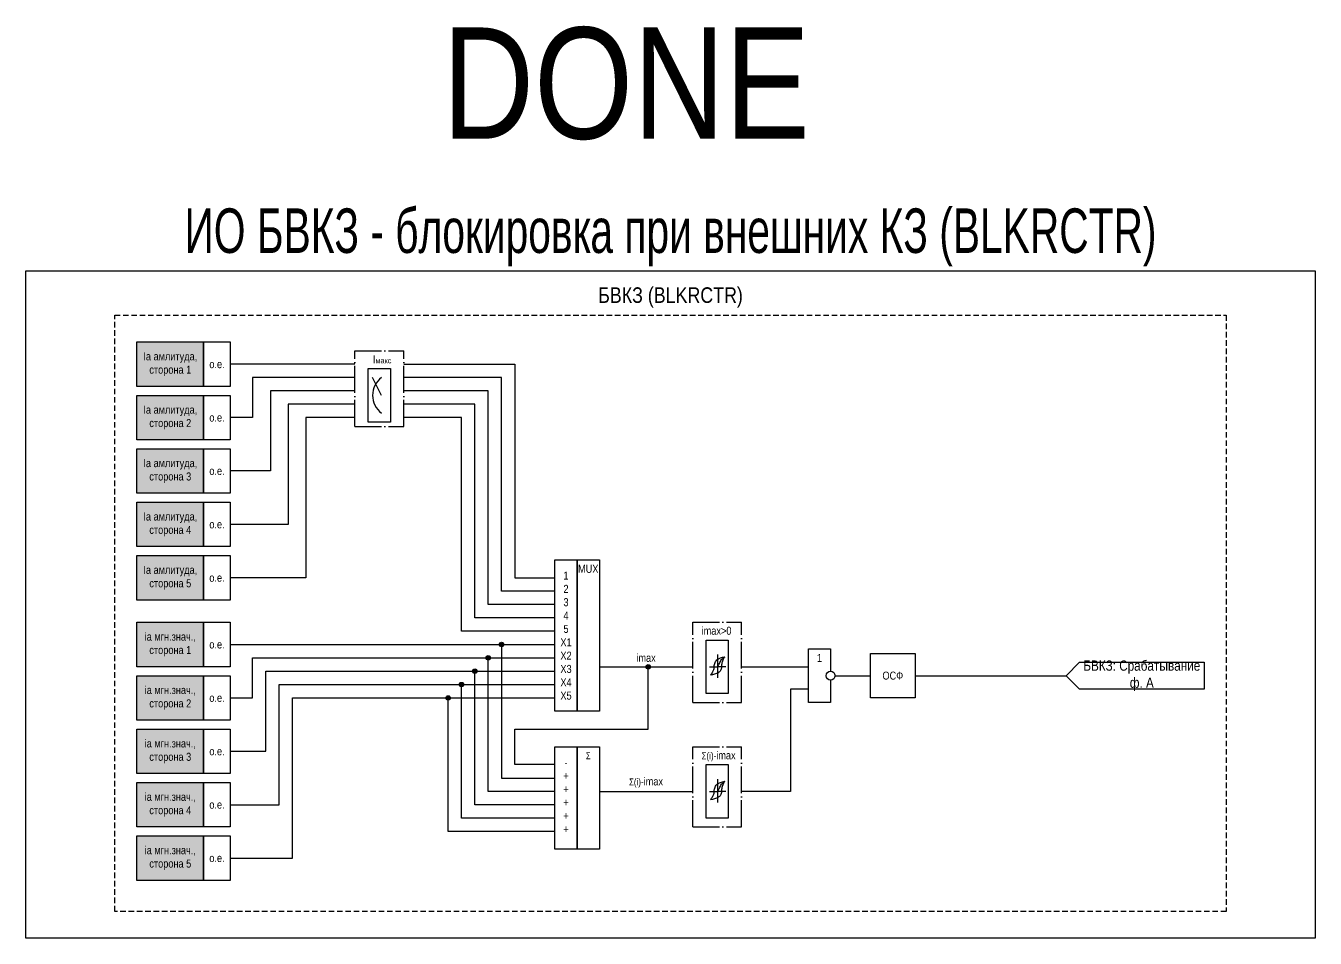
# Model space of a CAD drawing. Header units: millimetres. Extents: x 0 to 2482, y -317 to 171.
# Drawn here: x 2192 to 2482, y -50 to 155.1 of the extents above; entities that cross this region are included whole.
import ezdxf
from ezdxf.enums import TextEntityAlignment as Align

# ---------------------------------------------------------------- set-up
doc = ezdxf.new("R2010")
doc.units = ezdxf.units.MM
doc.linetypes.add('ACAD_ISO04W100', pattern=[30, 24, -3, 0, -3])
doc.linetypes.add('штриховая2', pattern=[0.375, 0.25, -0.125])
doc.layers.add('Основная', color=7, linetype='Continuous')
doc.styles.add('1.8_Gost_RD', font='ARIALN.TTF', dxfattribs={"height": 1.8})
doc.styles.add('2.5_Gost_RD', font='ARIALN.TTF', dxfattribs={"height": 2.5})
doc.styles.add('3.5_Gost_RD', font='ARIALN.TTF', dxfattribs={"height": 3.5})
doc.styles.add('Компонент', font='ARIALN.TTF', dxfattribs={"height": 3.5})

# ---------------------------------------------------------------- blocks, each defined once
blk = doc.blocks.new('*U892')
at = {"layer": 'Основная', "linetype": 'ACAD_ISO04W100', "ltscale": 0.25}
for p, q in [((0, 0), (11, 0)), ((0, -17), (0, 0)), ((11, -17), (11, 0)), ((0, -17), (11, -17))]:
    blk.add_line(p, q, dxfattribs=at)
at = {"layer": 'Основная', "style": 'Компонент'}
blk.add_attdef('ОУ', text='', height=3.5, dxfattribs=at).set_placement((11, 0), align=Align.MIDDLE_CENTER)
blk = doc.blocks.new('Точка')
at = {"ltscale": 100}
h = blk.add_hatch(color=256, dxfattribs=at)
h.dxf.hatch_style = 1
edge = h.paths.add_edge_path()
edge.add_arc((0, 0), 0.5, 0, 360)
blk.add_circle((0, 0), 0.5, dxfattribs=at)
blk = doc.blocks.new('*U898')
at = {"layer": 'Основная', "linetype": 'ACAD_ISO04W100', "ltscale": 0.25}
for p, q in [((0, 0), (11, 0)), ((0, -18), (0, 0)), ((11, -18), (11, 0)), ((0, -18), (11, -18))]:
    blk.add_line(p, q, dxfattribs=at)
at = {"layer": 'Основная', "style": 'Компонент'}
blk.add_attdef('ОУ', text='', height=3.5, dxfattribs=at).set_placement((11, 0), align=Align.MIDDLE_CENTER)

msp = doc.modelspace()

# ---------------------------------------------------------------- hatches: boundary and pattern name
at = {"ltscale": 100, "true_color": 0xf7941d}
h = msp.add_hatch(color=30, dxfattribs=at)
h.dxf.hatch_style = 1
h.paths.add_polyline_path([(2217, 84), (2232, 84), (2232, 74), (2217, 74)])
h = msp.add_hatch(color=30, dxfattribs=at)
h.dxf.hatch_style = 1
h.paths.add_polyline_path([(2217, 72), (2232, 72), (2232, 62), (2217, 62)])
h = msp.add_hatch(color=30, dxfattribs=at)
h.dxf.hatch_style = 1
h.paths.add_polyline_path([(2217, 60), (2232, 60), (2232, 50), (2217, 50)])
h = msp.add_hatch(color=30, dxfattribs=at)
h.dxf.hatch_style = 1
h.paths.add_polyline_path([(2217, 48), (2232, 48), (2232, 38), (2217, 38)])
h = msp.add_hatch(color=30, dxfattribs=at)
h.dxf.hatch_style = 1
h.paths.add_polyline_path([(2217, 36), (2232, 36), (2232, 26), (2217, 26)])
h = msp.add_hatch(color=30, dxfattribs=at)
h.dxf.hatch_style = 1
h.paths.add_polyline_path([(2217, 21), (2232, 21), (2232, 11), (2217, 11)])
h = msp.add_hatch(color=30, dxfattribs=at)
h.dxf.hatch_style = 1
h.paths.add_polyline_path([(2217, 9), (2232, 9), (2232, -1), (2217, -1)])
h = msp.add_hatch(color=30, dxfattribs=at)
h.dxf.hatch_style = 1
h.paths.add_polyline_path([(2217, -3), (2232, -3), (2232, -13), (2217, -13)])
h = msp.add_hatch(color=30, dxfattribs=at)
h.dxf.hatch_style = 1
h.paths.add_polyline_path([(2217, -15), (2232, -15), (2232, -25), (2217, -25)])
h = msp.add_hatch(color=30, dxfattribs=at)
h.dxf.hatch_style = 1
h.paths.add_polyline_path([(2217, -27), (2232, -27), (2232, -37), (2217, -37)])

# ---------------------------------------------------------------- linework, layer by layer
at = {"color": 7, "ltscale": 100}
msp.add_line((2272, 72), (2270, 76), dxfattribs=at)
at = {"color": 3, "ltscale": 100}
msp.add_lwpolyline([(2192, 100), (2482, 100), (2482, -50), (2192, -50)], close=True, dxfattribs=at)
at = {"ltscale": 100}
for points in [[(2217, 84), (2232, 84), (2232, 74), (2217, 74)], [(2232, 84), (2238, 84), (2238, 74), (2232, 74)], [(2269, 78), (2274, 78), (2274, 66), (2269, 66)], [(2217, 72), (2232, 72), (2232, 62), (2217, 62)], [(2232, 72), (2238, 72), (2238, 62), (2232, 62)], [(2217, 60), (2232, 60), (2232, 50), (2217, 50)], [(2232, 60), (2238, 60), (2238, 50), (2232, 50)], [(2217, 48), (2232, 48), (2232, 38), (2217, 38)], [(2232, 48), (2238, 48), (2238, 38), (2232, 38)], [(2217, 36), (2232, 36), (2232, 26), (2217, 26)], [(2232, 36), (2238, 36), (2238, 26), (2232, 26)], [(2311, 35), (2316, 35), (2316, 1), (2311, 1)], [(2316, 35), (2321, 35), (2321, 1), (2316, 1)], [(2217, 21), (2232, 21), (2232, 11), (2217, 11)], [(2232, 21), (2238, 21), (2238, 11), (2232, 11)], [(2382, 14), (2392, 14), (2392, 4), (2382, 4)], [(2217, 9), (2232, 9), (2232, -1), (2217, -1)], [(2232, 9), (2238, 9), (2238, -1), (2232, -1)], [(2217, -3), (2232, -3), (2232, -13), (2217, -13)], [(2232, -3), (2238, -3), (2238, -13), (2232, -13)], [(2311, -7), (2316, -7), (2316, -30), (2311, -30)], [(2316, -7), (2321, -7), (2321, -30), (2316, -30)], [(2217, -15), (2232, -15), (2232, -25), (2217, -25)], [(2232, -15), (2238, -15), (2238, -25), (2232, -25)], [(2217, -27), (2232, -27), (2232, -37), (2217, -37)], [(2232, -27), (2238, -27), (2238, -37), (2232, -37)]]:
    msp.add_lwpolyline(points, close=True, dxfattribs=at)
for points in [[(2266, 79), (2238, 79)], [(2277, 79), (2302, 79), (2302, 31), (2311, 31)], [(2266, 76), (2243, 76), (2243, 67), (2238, 67)], [(2311, 28), (2299, 28), (2299, 76), (2277, 76)], [(2266, 73), (2247, 73), (2247, 55), (2238, 55)], [(2311, 25), (2296, 25), (2296, 73), (2277, 73)], [(2266, 70), (2251, 70), (2251, 43), (2238, 43)], [(2311, 22), (2293, 22), (2293, 70), (2277, 70)], [(2266, 67), (2255, 67), (2255, 31), (2238, 31)], [(2311, 19), (2290, 19), (2290, 67), (2277, 67)], [(2238, 16), (2311, 16)], [(2299, 16), (2299, -14), (2311, -14)], [(2238, 4), (2243, 4), (2243, 13), (2311, 13)], [(2311, -17), (2296, -17), (2296, 13)], [(2238, -8), (2246, -8), (2246, 10), (2311, 10)], [(2311, -20), (2293, -20), (2293, 10)], [(2311, -11), (2302, -11), (2302, -3), (2332, -3), (2332, 11)], [(2321, 11), (2342, 11)], [(2353, 11), (2368, 11)], [(2374, 9), (2382, 9)], [(2392, 9), (2426, 9)], [(2238, -20), (2249, -20), (2249, 7), (2311, 7)], [(2311, -23), (2290, -23), (2290, 7)], [(2368, 6), (2364, 6), (2364, -17), (2353, -17)], [(2238, -32), (2252, -32), (2252, 4), (2311, 4)], [(2311, -26), (2287, -26), (2287, 4)], [(2321, -17), (2342, -17)]]:
    msp.add_lwpolyline(points, dxfattribs=at)
at = {"color": 7, "ltscale": 100}
msp.add_arc((2275, 72), 5, 126.8699, 233.1301, dxfattribs=at)
at = {"layer": 'Основная', "ltscale": 100}
for p, q in [((2345, 15.5), (2345, 17)), ((2345, 17), (2350, 17)), ((2345, 8), (2345, 16)), ((2350, 17), (2350, 11)), ((2350, 11), (2350, 5)), ((2345, 5), (2345, 8)), ((2350, 5), (2345, 5)), ((2345, -12.5), (2345, -11)), ((2345, -11), (2350, -11)), ((2350, -11), (2350, -17)), ((2345, -20), (2345, -12)), ((2350, -17), (2350, -23)), ((2345, -23), (2345, -20)), ((2350, -23), (2345, -23))]:
    msp.add_line(p, q, dxfattribs=at)
at = {"layer": 'Основная'}
for p, q in [((2347.6, 13.72), (2347.6, 8.52)), ((2347.6, -14.28), (2347.6, -19.48))]:
    msp.add_line(p, q, dxfattribs=at)
at = {"layer": 'Основная', "color": 7, "ltscale": 100}
for p, q in [((2345.79, 11), (2347.6, 11)), ((2349.42, 11), (2347.6, 11)), ((2345.79, -17), (2347.6, -17)), ((2349.42, -17), (2347.6, -17))]:
    msp.add_line(p, q, dxfattribs=at)
at = {"layer": 'Основная', "linetype": 'штриховая2', "ltscale": 5}
msp.add_lwpolyline([(2212, 90), (2462, 90), (2462, -44), (2212, -44)], close=True, dxfattribs=at)
at = {"layer": 'Основная', "ltscale": 100}
msp.add_lwpolyline([(2373, 8), (2373, 3), (2368, 3), (2368, 15), (2373, 15), (2373, 10)], dxfattribs=at)
msp.add_lwpolyline([(2457, 12), (2457, 6), (2429, 6), (2426, 9), (2429, 12)], close=True, dxfattribs=at)
msp.add_circle((2373, 9), 1, dxfattribs=at)
at = {"layer": 'Основная'}
for points in [[(2346.8, 10.92), (2346.95, 11.71), (2347.44, 12.54), (2349.2, 13.26)], [(2347.6, 11), (2348, 11.72), (2348.47, 12.6), (2349.2, 13.26)], [(2348.48, 10.92), (2348.6, 11.71), (2348.81, 12.54), (2349.2, 13.26)], [(2346.8, 10.92), (2346.6, 10.13), (2346, 9.12)], [(2348.48, 10.92), (2348.25, 10.13), (2347.76, 9.67), (2346, 9.12)], [(2346.8, -17.08), (2346.6, -17.87), (2346, -18.88)], [(2348.48, -17.08), (2348.25, -17.87), (2347.76, -18.33), (2346, -18.88)], [(2346.8, -17.08), (2346.95, -16.29), (2347.44, -15.46), (2349.2, -14.74)], [(2347.6, -17), (2348, -16.28), (2348.47, -15.4), (2349.2, -14.74)], [(2348.48, -17.08), (2348.6, -16.29), (2348.81, -15.46), (2349.2, -14.74)]]:
    msp.add_spline(points, degree=3, dxfattribs=at)

# ---------------------------------------------------------------- block references
at = {"layer": 'Основная', "ltscale": 0.25}
for name, p in [('*U892', (2266, 82)), ('*U898', (2342, 21)), ('*U898', (2342, -7))]:
    msp.add_blockref(name, p, dxfattribs=at)
at = {"layer": 'Основная', "ltscale": 100}
for p in [(2299, 16), (2296, 13), (2293, 10), (2332, 11), (2290, 7), (2287, 4)]:
    msp.add_blockref('Точка', p, dxfattribs=at)

# ---------------------------------------------------------------- texts
at = {"color": 30, "ltscale": 100, "attachment_point": 5, "style": '3.5_Gost_RD'}
for s, insert, char_height, width in [('\\pt775;DONE', (2327, 142), 25, 250), ('{\\W0.8;\\C3;ИО БВКЗ - блокировка при внешних КЗ (BLKRCTR)}', (2337, 107.5), 10, 290), ('\\pt108.5;БВКЗ (BLKRCTR)', (2337, 94), 3.5, 250)]:
    msp.add_mtext(s, dxfattribs=dict(at, insert=insert, char_height=char_height, width=width))
at = {"ltscale": 100, "char_height": 1.8, "attachment_point": 5}
for s, insert, width, style in [('Ia амлитуда, сторона 1', (2224.5, 79), 15, '1.8_Gost_RD'), ('о.е.', (2235, 79), 6, '1.8_Gost_RD'), ('Ia амлитуда, сторона 2', (2224.5, 67), 15, '1.8_Gost_RD'), ('о.е.', (2235, 67), 6, '1.8_Gost_RD'), ('Ia амлитуда, сторона 3', (2224.5, 55), 15, '1.8_Gost_RD'), ('о.е.', (2235, 55), 6, '1.8_Gost_RD'), ('Ia амлитуда, сторона 4', (2224.5, 43), 15, '1.8_Gost_RD'), ('о.е.', (2235, 43), 6, '1.8_Gost_RD'), ('Ia амлитуда, сторона 5', (2224.5, 31), 15, '1.8_Gost_RD'), ('1', (2313.5, 31.5), 5, '2.5_Gost_RD'), ('MUX', (2318.5, 33), 5, '2.5_Gost_RD'), ('о.е.', (2235, 31), 6, '1.8_Gost_RD'), ('2', (2313.5, 28.5), 5, '2.5_Gost_RD'), ('3', (2313.5, 25.5), 5, '2.5_Gost_RD'), ('4', (2313.5, 22.5), 5, '2.5_Gost_RD'), ('5', (2313.5, 19.5), 5, '2.5_Gost_RD'), ('ia мгн.знач., сторона 1', (2224.5, 16), 15, '1.8_Gost_RD'), ('о.е.', (2235, 16), 6, '1.8_Gost_RD'), ('X1', (2313.5, 16.5), 5, '2.5_Gost_RD'), ('X2', (2313.5, 13.5), 5, '2.5_Gost_RD'), ('imax', (2331.5, 13), 5, '2.5_Gost_RD'), ('X3', (2313.5, 10.5), 5, '2.5_Gost_RD'), ('ОСФ', (2387, 9), 10, '2.5_Gost_RD'), ('ia мгн.знач., сторона 2', (2224.5, 4), 15, '1.8_Gost_RD'), ('X4', (2313.5, 7.5), 5, '2.5_Gost_RD'), ('о.е.', (2235, 4), 6, '1.8_Gost_RD'), ('X5', (2313.5, 4.5), 5, '2.5_Gost_RD'), ('ia мгн.знач., сторона 3', (2224.5, -8), 15, '1.8_Gost_RD'), ('о.е.', (2235, -8), 6, '1.8_Gost_RD'), ('{\\H0.875x;Σ}', (2318.5, -9), 5, '2.5_Gost_RD'), ('-', (2313.5, -10.5), 5, '2.5_Gost_RD'), ('+', (2313.5, -13.5), 5, '2.5_Gost_RD'), ('{\\H0.875x;Σ(i)-}imax', (2331.5, -15), 5, '2.5_Gost_RD'), ('ia мгн.знач., сторона 4', (2224.5, -20), 15, '1.8_Gost_RD'), ('+', (2313.5, -16.5), 5, '2.5_Gost_RD'), ('о.е.', (2235, -20), 6, '1.8_Gost_RD'), ('+', (2313.5, -19.5), 5, '2.5_Gost_RD'), ('+', (2313.5, -22.5), 5, '2.5_Gost_RD'), ('+', (2313.5, -25.5), 5, '2.5_Gost_RD'), ('ia мгн.знач., сторона 5', (2224.5, -32), 15, '1.8_Gost_RD'), ('о.е.', (2235, -32), 6, '1.8_Gost_RD')]:
    msp.add_mtext(s, dxfattribs=dict(at, insert=insert, width=width, style=style))
at = {"color": 7, "ltscale": 100, "insert": (2269, 81), "char_height": 1.8, "attachment_point": 1, "style": '1.8_Gost_RD'}
msp.add_mtext_dynamic_manual_height_columns('\\pi1.0688;I{\\H0.66667x;макс}', width=11, gutter_width=17.5, heights=[0], dxfattribs=at)
at = {"layer": 'Основная', "color": 7, "ltscale": 100, "char_height": 1.8, "attachment_point": 1, "style": '1.8_Gost_RD'}
for s, insert in [('{\\C256;imax>0}', (2344, 20)), ('{\\H0.875x;\\C256;Σ(i)-\\H1.1429x;imax}', (2344, -8))]:
    msp.add_mtext_dynamic_manual_height_columns(s, width=4, gutter_width=17.5, heights=[0], dxfattribs=dict(at, insert=insert))
at = {"layer": 'Основная', "ltscale": 100, "insert": (2370.5, 13), "char_height": 1.8, "width": 5, "attachment_point": 5, "style": '2.5_Gost_RD'}
msp.add_mtext('1', dxfattribs=at)
at = {"layer": 'Основная', "color": 0, "ltscale": 100, "insert": (2443, 9), "char_height": 2.3, "width": 28, "attachment_point": 5, "style": '2.5_Gost_RD'}
msp.add_mtext('{\\C256;БВКЗ: Срабатывание ф. A}', dxfattribs=at)

doc.saveas('drawing.dxf')
